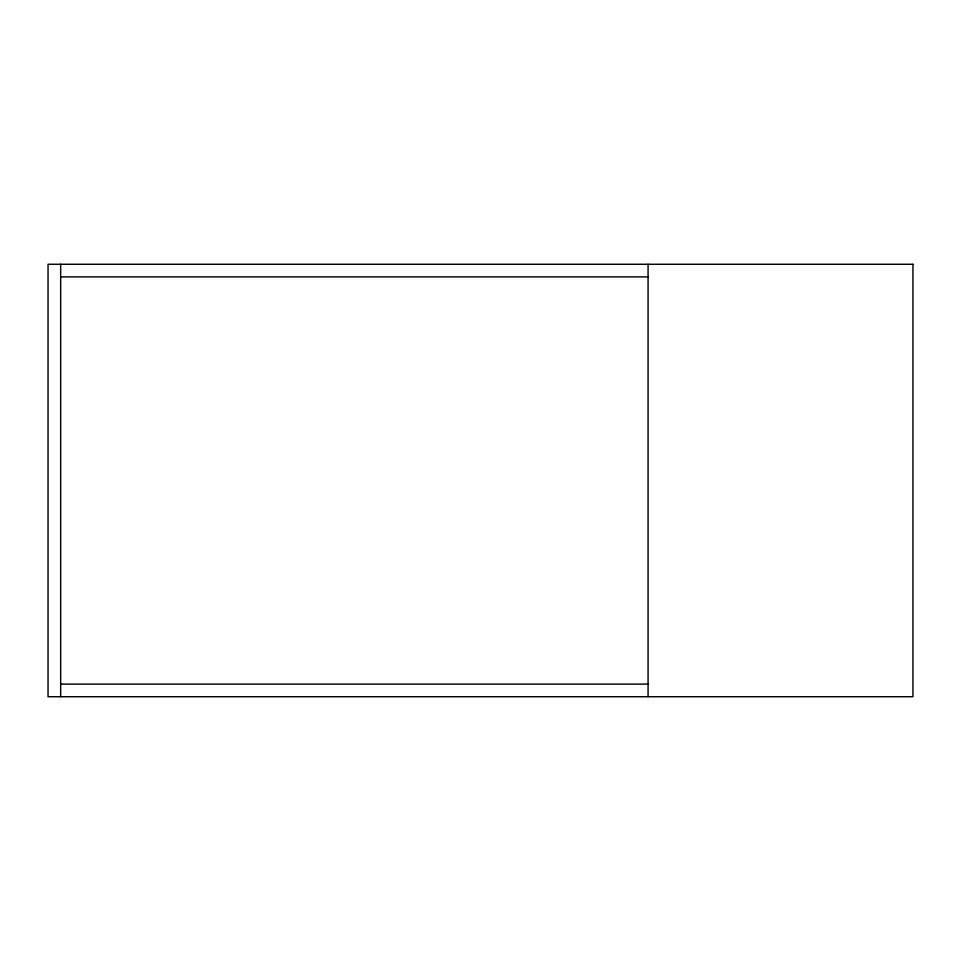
<?xml version="1.0" encoding="UTF-8"?>
<svg xmlns="http://www.w3.org/2000/svg" width="961" height="961" viewBox="0 0 961 961"><rect width="100%" height="100%" fill="white"/><g stroke="black" fill="none" stroke-linecap="round" stroke-linejoin="round"><path stroke-width="1.44" d="M60.663 276.888L648.074 276.888M60.663 684.112L648.074 684.112M648.074 264.275L648.074 696.725M60.663 264.275L60.663 696.725M912.95 264.275L48.05 264.275L48.05 696.725L912.95 696.725L912.95 264.275"/></g></svg>
